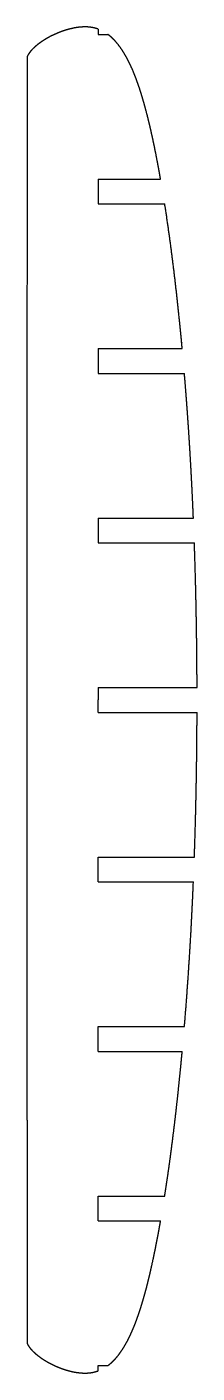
# Model space of a CAD drawing. Header units: metres. Extents: x 71 to 97, y -103 to 103.
import ezdxf

# ---------------------------------------------------------------- set-up
doc = ezdxf.new("R2010")
doc.units = ezdxf.units.M

msp = doc.modelspace()

# ---------------------------------------------------------------- linework, layer by layer
for p, q in [((81.83, 102.1, 1913), (83.36, 102.1, 1913)), ((81.83, 79.9, 1913), (91.42, 79.9, 1913)), ((81.83, 76.1, 1913), (92.05, 76.1, 1913)), ((81.83, 53.9, 1913), (94.74, 53.9, 1913)), ((81.83, 50.1, 1913), (95.07, 50.1, 1913)), ((81.83, 27.9, 1913), (96.45, 27.9, 1913)), ((81.83, 24.1, 1913), (96.6, 24.1, 1913)), ((81.83, 1.9, 1913), (97.01, 1.9, 1913)), ((81.83, -1.9, 1913), (97.01, -1.9, 1913)), ((81.83, -24.1, 1913), (96.6, -24.1, 1913)), ((81.83, -27.9, 1913), (96.45, -27.9, 1913)), ((81.83, -50.1, 1913), (95.07, -50.1, 1913)), ((81.83, -53.9, 1913), (94.74, -53.9, 1913)), ((81.83, -76.1, 1913), (92.05, -76.1, 1913)), ((81.83, -79.9, 1913), (91.42, -79.9, 1913)), ((81.83, -102.1, 1913), (83.36, -102.1, 1913))]:
    msp.add_line(p, q)
for points, knots in [([(81.83, 102.93, 1913), (81.82, 102.93, 1913), (81.82, 102.93, 1913), (81.81, 102.94, 1913), (81.8, 102.94, 1913), (81.79, 102.94, 1913), (81.78, 102.94, 1913), (81.77, 102.95, 1913), (81.48, 103.05, 1913), (81.19, 103.13, 1913), (80.89, 103.19, 1913), (80.59, 103.23, 1913), (80.29, 103.26, 1913), (79.99, 103.27, 1913), (79.69, 103.26, 1913), (79.33, 103.24, 1913), (79.27, 103.24, 1913), (79.21, 103.23, 1913), (79.14, 103.23, 1913), (79.08, 103.22, 1913), (79.02, 103.21, 1913), (78.96, 103.21, 1913), (78.78, 103.19, 1913), (78.67, 103.17, 1913), (78.55, 103.15, 1913), (78.44, 103.14, 1913), (78.33, 103.12, 1913), (78.21, 103.1, 1913), (78.1, 103.07, 1913), (77.62, 102.97, 1913), (77.26, 102.88, 1913), (76.9, 102.78, 1913), (76.55, 102.67, 1913), (76.19, 102.54, 1913), (75.85, 102.41, 1913), (75.5, 102.26, 1913), (74.94, 102, 1913), (74.71, 101.89, 1913), (74.48, 101.78, 1913), (74.26, 101.66, 1913), (74.04, 101.53, 1913), (73.82, 101.41, 1913), (73.61, 101.27, 1913), (73.21, 101.01, 1913), (73.02, 100.88, 1913), (72.83, 100.75, 1913), (72.64, 100.61, 1913), (72.46, 100.47, 1913), (72.29, 100.32, 1913), (72.12, 100.16, 1913), (71.87, 99.92, 1913), (71.78, 99.84, 1913), (71.7, 99.76, 1913), (71.62, 99.67, 1913), (71.54, 99.58, 1913), (71.47, 99.49, 1913), (71.4, 99.4, 1913), (71.27, 99.23, 1913), (71.22, 99.15, 1913), (71.17, 99.07, 1913), (71.12, 98.99, 1913), (71.07, 98.91, 1913), (71.03, 98.82, 1913), (70.99, 98.74, 1913), (70.96, 98.65, 1913)], [0, 0, 0, 0, 0, 0, 0, 0, 0, 0.006154, 0.006154, 0.006154, 0.006154, 0.006154, 0.006154, 0.006154, 0.202596, 0.202596, 0.202596, 0.202596, 0.202596, 0.202596, 0.202596, 0.243176, 0.243176, 0.243176, 0.243176, 0.243176, 0.243176, 0.243176, 0.317571, 0.317571, 0.317571, 0.317571, 0.317571, 0.317571, 0.317571, 0.555194, 0.555194, 0.555194, 0.555194, 0.555194, 0.555194, 0.555194, 0.716435, 0.716435, 0.716435, 0.716435, 0.716435, 0.716435, 0.716435, 0.863438, 0.863438, 0.863438, 0.863438, 0.863438, 0.863438, 0.863438, 0.938531, 0.938531, 0.938531, 0.938531, 0.938531, 0.938531, 0.938531, 1, 1, 1, 1, 1, 1, 1, 1, 1]), ([(91.42, 79.9, 1913), (91.35, 80.31, 1913), (91.28, 80.71, 1913), (91.21, 81.12, 1913), (91.13, 81.53, 1913), (91.06, 81.93, 1913), (90.98, 82.34, 1913), (90.9, 82.75, 1913), (90.66, 84, 1913), (90.49, 84.85, 1913), (90.31, 85.7, 1913), (90.13, 86.55, 1913), (89.94, 87.4, 1913), (89.74, 88.24, 1913), (89.54, 89.08, 1913), (89.2, 90.39, 1913), (89.08, 90.86, 1913), (88.95, 91.33, 1913), (88.82, 91.79, 1913), (88.68, 92.26, 1913), (88.55, 92.72, 1913), (88.4, 93.19, 1913), (88.12, 94.05, 1913), (87.98, 94.45, 1913), (87.84, 94.85, 1913), (87.7, 95.25, 1913), (87.55, 95.65, 1913), (87.39, 96.04, 1913), (87.23, 96.43, 1913), (86.8, 97.4, 1913), (86.54, 97.97, 1913), (86.25, 98.53, 1913), (85.95, 99.08, 1913), (85.62, 99.62, 1913), (85.26, 100.14, 1913), (84.87, 100.64, 1913), (84.32, 101.24, 1913), (84.2, 101.37, 1913), (84.06, 101.51, 1913), (83.93, 101.63, 1913), (83.79, 101.76, 1913), (83.65, 101.87, 1913), (83.51, 101.99, 1913), (83.36, 102.1, 1913)], [0, 0, 0, 0, 0, 0, 0, 0, 0, 0.137537, 0.137537, 0.137537, 0.137537, 0.137537, 0.137537, 0.137537, 0.426117, 0.426117, 0.426117, 0.426117, 0.426117, 0.426117, 0.426117, 0.587209, 0.587209, 0.587209, 0.587209, 0.587209, 0.587209, 0.587209, 0.72842, 0.72842, 0.72842, 0.72842, 0.72842, 0.72842, 0.72842, 0.938378, 0.938378, 0.938378, 0.938378, 0.938378, 0.938378, 0.938378, 1, 1, 1, 1, 1, 1, 1, 1, 1]), ([(70.96, 98.65, 1913), (70.96, 98.65, 1913), (70.96, 98.65, 1913), (70.96, 98.65, 1913), (70.96, 98.65, 1913), (70.96, 98.65, 1913), (70.96, 98.65, 1913), (70.96, 98.65, 1913), (70.96, 98.64, 1913), (70.96, 98.64, 1913), (70.96, 98.63, 1913), (70.96, 98.62, 1913), (70.96, 98.6, 1913), (70.96, 98.58, 1913), (70.96, 98.56, 1913), (70.96, 98.52, 1913), (70.96, 98.5, 1913), (70.96, 98.47, 1913), (70.96, 98.44, 1913), (70.96, 98.42, 1913), (70.96, 98.39, 1913), (70.96, 98.36, 1913), (70.96, 98.29, 1913), (70.96, 98.24, 1913), (70.96, 98.19, 1913), (70.96, 98.14, 1913), (70.96, 98.1, 1913), (70.96, 98.05, 1913), (70.96, 98, 1913), (70.96, 97.86, 1913), (70.96, 97.77, 1913), (70.96, 97.67, 1913), (70.96, 97.58, 1913), (70.96, 97.49, 1913), (70.95, 97.39, 1913), (70.95, 97.3, 1913), (70.95, 97.03, 1913), (70.95, 96.85, 1913), (70.95, 96.68, 1913), (70.95, 96.5, 1913), (70.95, 96.32, 1913), (70.95, 96.14, 1913), (70.95, 95.96, 1913), (70.95, 95.45, 1913), (70.95, 95.1, 1913), (70.95, 94.76, 1913), (70.95, 94.42, 1913), (70.95, 94.08, 1913), (70.95, 93.74, 1913), (70.95, 93.4, 1913), (70.95, 92.83, 1913), (70.95, 92.59, 1913), (70.95, 92.35, 1913), (70.95, 92.1, 1913), (70.95, 91.84, 1913), (70.95, 91.58, 1913), (70.95, 91.3, 1913), (70.95, 90.74, 1913), (70.95, 90.45, 1913), (70.95, 90.15, 1913), (70.95, 89.85, 1913), (70.95, 89.53, 1913), (70.95, 89.21, 1913), (70.95, 88.88, 1913), (70.95, 87.63, 1913), (70.95, 86.71, 1913), (70.95, 85.79, 1913), (70.95, 84.87, 1913), (70.95, 83.96, 1913), (70.95, 83.04, 1913), (70.95, 82.12, 1913), (70.95, 79.71, 1913), (70.95, 78.22, 1913), (70.95, 76.73, 1913), (70.95, 75.24, 1913), (70.95, 73.75, 1913), (70.95, 72.26, 1913), (70.95, 70.77, 1913), (70.95, 66.49, 1913), (70.95, 63.71, 1913), (70.94, 60.92, 1913), (70.94, 58.14, 1913), (70.94, 55.35, 1913), (70.94, 52.56, 1913), (70.94, 49.78, 1913), (70.94, 44.89, 1913), (70.94, 42.78, 1913), (70.94, 40.68, 1913), (70.94, 38.57, 1913), (70.94, 36.47, 1913), (70.94, 34.36, 1913), (70.94, 32.26, 1913), (70.94, 28.64, 1913), (70.94, 27.14, 1913), (70.94, 25.63, 1913), (70.94, 24.12, 1913), (70.94, 22.61, 1913), (70.94, 21.11, 1913), (70.94, 19.6, 1913), (70.94, 17.13, 1913), (70.94, 16.16, 1913), (70.94, 15.2, 1913), (70.94, 14.23, 1913), (70.94, 13.26, 1913), (70.94, 12.3, 1913), (70.94, 11.33, 1913), (70.94, 10.03, 1913), (70.94, 9.69, 1913), (70.94, 9.36, 1913), (70.94, 9.05, 1913), (70.94, 8.73, 1913), (70.94, 8.43, 1913), (70.94, 8.14, 1913), (70.94, 7.56, 1913), (70.94, 7.28, 1913), (70.94, 7.01, 1913), (70.94, 6.75, 1913), (70.94, 6.49, 1913), (70.94, 6.24, 1913), (70.94, 6, 1913), (70.94, 5.41, 1913), (70.94, 5.05, 1913), (70.94, 4.68, 1913), (70.94, 4.32, 1913), (70.94, 3.96, 1913), (70.94, 3.6, 1913), (70.94, 3.24, 1913), (70.94, 2.7, 1913), (70.94, 2.52, 1913), (70.94, 2.34, 1913), (70.94, 2.16, 1913), (70.94, 1.98, 1913), (70.94, 1.81, 1913), (70.94, 1.63, 1913), (70.94, 1.37, 1913), (70.94, 1.28, 1913), (70.94, 1.2, 1913), (70.94, 1.12, 1913), (70.94, 1.03, 1913), (70.94, 0.95, 1913), (70.94, 0.87, 1913), (70.94, 0.73, 1913), (70.94, 0.67, 1913), (70.94, 0.61, 1913), (70.94, 0.56, 1913), (70.94, 0.5, 1913), (70.94, 0.45, 1913), (70.94, 0.39, 1913), (70.94, 0.31, 1913), (70.94, 0.28, 1913), (70.94, 0.25, 1913), (70.94, 0.22, 1913), (70.94, 0.19, 1913), (70.94, 0.17, 1913), (70.94, 0.14, 1913), (70.94, 0.1, 1913), (70.94, 0.09, 1913), (70.94, 0.07, 1913), (70.94, 0.06, 1913), (70.94, 0.05, 1913), (70.94, 0.04, 1913), (70.94, 0.03, 1913), (70.94, 0.01, 1913), (70.94, 0, 1913), (70.94, 0, 1913), (70.94, 0, 1913), (70.94, 0, 1913), (70.94, 0, 1913), (70.94, 0, 1913), (70.94, -0.01, 1913), (70.94, -0.01, 1913), (70.94, -0.01, 1913), (70.94, -0.02, 1913), (70.94, -0.03, 1913), (70.94, -0.03, 1913), (70.94, -0.04, 1913), (70.94, -0.06, 1913), (70.94, -0.08, 1913), (70.94, -0.1, 1913), (70.94, -0.12, 1913), (70.94, -0.14, 1913), (70.94, -0.16, 1913), (70.94, -0.17, 1913), (70.94, -0.21, 1913), (70.94, -0.23, 1913), (70.94, -0.25, 1913), (70.94, -0.28, 1913), (70.94, -0.3, 1913), (70.94, -0.33, 1913), (70.94, -0.35, 1913), (70.94, -0.41, 1913), (70.94, -0.45, 1913), (70.94, -0.48, 1913), (70.94, -0.52, 1913), (70.94, -0.56, 1913), (70.94, -0.6, 1913), (70.94, -0.65, 1913), (70.94, -0.79, 1913), (70.94, -0.88, 1913), (70.94, -0.97, 1913), (70.94, -1.07, 1913), (70.94, -1.16, 1913), (70.94, -1.25, 1913), (70.94, -1.34, 1913), (70.94, -1.62, 1913), (70.94, -1.79, 1913), (70.94, -1.97, 1913), (70.94, -2.15, 1913), (70.94, -2.33, 1913), (70.94, -2.5, 1913), (70.94, -2.68, 1913), (70.94, -3.2, 1913), (70.94, -3.54, 1913), (70.94, -3.88, 1913), (70.94, -4.22, 1913), (70.94, -4.56, 1913), (70.94, -4.91, 1913), (70.94, -5.25, 1913), (70.94, -5.82, 1913), (70.94, -6.05, 1913), (70.94, -6.3, 1913), (70.94, -6.55, 1913), (70.94, -6.8, 1913), (70.94, -7.07, 1913), (70.94, -7.34, 1913), (70.94, -7.91, 1913), (70.94, -8.2, 1913), (70.94, -8.49, 1913), (70.94, -8.8, 1913), (70.94, -9.11, 1913), (70.94, -9.43, 1913), (70.94, -9.76, 1913), (70.94, -11.02, 1913), (70.94, -11.93, 1913), (70.94, -12.85, 1913), (70.94, -13.77, 1913), (70.94, -14.69, 1913), (70.94, -15.6, 1913), (70.94, -16.52, 1913), (70.94, -18.93, 1913), (70.94, -20.42, 1913), (70.94, -21.91, 1913), (70.94, -23.4, 1913), (70.94, -24.89, 1913), (70.94, -26.38, 1913), (70.94, -27.87, 1913), (70.94, -32.15, 1913), (70.94, -34.93, 1913), (70.94, -37.72, 1913), (70.94, -40.51, 1913), (70.94, -43.29, 1913), (70.94, -46.08, 1913), (70.94, -48.87, 1913), (70.94, -53.76, 1913), (70.94, -55.86, 1913), (70.94, -57.97, 1913), (70.94, -60.07, 1913), (70.94, -62.18, 1913), (70.95, -64.28, 1913), (70.95, -66.39, 1913), (70.95, -70, 1913), (70.95, -71.51, 1913), (70.95, -73.01, 1913), (70.95, -74.52, 1913), (70.95, -76.03, 1913), (70.95, -77.54, 1913), (70.95, -79.04, 1913), (70.95, -81.52, 1913), (70.95, -82.48, 1913), (70.95, -83.45, 1913), (70.95, -84.42, 1913), (70.95, -85.38, 1913), (70.95, -86.35, 1913), (70.95, -87.31, 1913), (70.95, -88.62, 1913), (70.95, -88.95, 1913), (70.95, -89.28, 1913), (70.95, -89.6, 1913), (70.95, -89.91, 1913), (70.95, -90.21, 1913), (70.95, -90.51, 1913), (70.95, -91.08, 1913), (70.95, -91.36, 1913), (70.95, -91.63, 1913), (70.95, -91.9, 1913), (70.95, -92.15, 1913), (70.95, -92.4, 1913), (70.95, -92.64, 1913), (70.95, -93.24, 1913), (70.95, -93.6, 1913), (70.95, -93.96, 1913), (70.95, -94.32, 1913), (70.95, -94.68, 1913), (70.95, -95.05, 1913), (70.95, -95.41, 1913), (70.95, -95.95, 1913), (70.95, -96.13, 1913), (70.95, -96.3, 1913), (70.95, -96.48, 1913), (70.95, -96.66, 1913), (70.95, -96.84, 1913), (70.95, -97.02, 1913), (70.95, -97.28, 1913), (70.95, -97.36, 1913), (70.95, -97.45, 1913), (70.96, -97.53, 1913), (70.96, -97.61, 1913), (70.96, -97.7, 1913), (70.96, -97.78, 1913), (70.96, -97.92, 1913), (70.96, -97.98, 1913), (70.96, -98.03, 1913), (70.96, -98.09, 1913), (70.96, -98.14, 1913), (70.96, -98.2, 1913), (70.96, -98.25, 1913), (70.96, -98.34, 1913), (70.96, -98.37, 1913), (70.96, -98.4, 1913), (70.96, -98.42, 1913), (70.96, -98.45, 1913), (70.96, -98.48, 1913), (70.96, -98.51, 1913), (70.96, -98.55, 1913), (70.96, -98.56, 1913), (70.96, -98.57, 1913), (70.96, -98.59, 1913), (70.96, -98.6, 1913), (70.96, -98.61, 1913), (70.96, -98.62, 1913), (70.96, -98.63, 1913), (70.96, -98.63, 1913), (70.96, -98.63, 1913), (70.96, -98.64, 1913), (70.96, -98.64, 1913), (70.96, -98.64, 1913), (70.96, -98.64, 1913), (70.96, -98.64, 1913), (70.96, -98.64, 1913), (70.96, -98.64, 1913), (70.96, -98.65, 1913), (70.96, -98.65, 1913), (70.96, -98.65, 1913), (70.96, -98.65, 1913), (70.96, -98.65, 1913)], [0, 0, 0, 0, 0, 0, 0, 0, 0, 0.000811, 0.000811, 0.000811, 0.000811, 0.000811, 0.000811, 0.000811, 0.002751, 0.002751, 0.002751, 0.002751, 0.002751, 0.002751, 0.002751, 0.004951, 0.004951, 0.004951, 0.004951, 0.004951, 0.004951, 0.004951, 0.008724, 0.008724, 0.008724, 0.008724, 0.008724, 0.008724, 0.008724, 0.01579, 0.01579, 0.01579, 0.01579, 0.01579, 0.01579, 0.01579, 0.029231, 0.029231, 0.029231, 0.029231, 0.029231, 0.029231, 0.029231, 0.054955, 0.054955, 0.054955, 0.054955, 0.054955, 0.054955, 0.054955, 0.072197, 0.072197, 0.072197, 0.072197, 0.072197, 0.072197, 0.072197, 0.089434, 0.089434, 0.089434, 0.089434, 0.089434, 0.089434, 0.089434, 0.136417, 0.136417, 0.136417, 0.136417, 0.136417, 0.136417, 0.136417, 0.212716, 0.212716, 0.212716, 0.212716, 0.212716, 0.212716, 0.212716, 0.355345, 0.355345, 0.355345, 0.355345, 0.355345, 0.355345, 0.355345, 0.463094, 0.463094, 0.463094, 0.463094, 0.463094, 0.463094, 0.463094, 0.540262, 0.540262, 0.540262, 0.540262, 0.540262, 0.540262, 0.540262, 0.589705, 0.589705, 0.589705, 0.589705, 0.589705, 0.589705, 0.589705, 0.607207, 0.607207, 0.607207, 0.607207, 0.607207, 0.607207, 0.607207, 0.624712, 0.624712, 0.624712, 0.624712, 0.624712, 0.624712, 0.624712, 0.651817, 0.651817, 0.651817, 0.651817, 0.651817, 0.651817, 0.651817, 0.665236, 0.665236, 0.665236, 0.665236, 0.665236, 0.665236, 0.665236, 0.67154, 0.67154, 0.67154, 0.67154, 0.67154, 0.67154, 0.67154, 0.675848, 0.675848, 0.675848, 0.675848, 0.675848, 0.675848, 0.675848, 0.678151, 0.678151, 0.678151, 0.678151, 0.678151, 0.678151, 0.678151, 0.679475, 0.679475, 0.679475, 0.679475, 0.679475, 0.679475, 0.679475, 0.68154, 0.68154, 0.68154, 0.68154, 0.68154, 0.68154, 0.68154, 0.682619, 0.682619, 0.682619, 0.682619, 0.682619, 0.682619, 0.682619, 0.6843, 0.6843, 0.6843, 0.6843, 0.6843, 0.6843, 0.6843, 0.68583, 0.68583, 0.68583, 0.68583, 0.68583, 0.68583, 0.68583, 0.68753, 0.68753, 0.68753, 0.68753, 0.68753, 0.68753, 0.68753, 0.690812, 0.690812, 0.690812, 0.690812, 0.690812, 0.690812, 0.690812, 0.697056, 0.697056, 0.697056, 0.697056, 0.697056, 0.697056, 0.697056, 0.709005, 0.709005, 0.709005, 0.709005, 0.709005, 0.709005, 0.709005, 0.717015, 0.717015, 0.717015, 0.717015, 0.717015, 0.717015, 0.717015, 0.725022, 0.725022, 0.725022, 0.725022, 0.725022, 0.725022, 0.725022, 0.746847, 0.746847, 0.746847, 0.746847, 0.746847, 0.746847, 0.746847, 0.78229, 0.78229, 0.78229, 0.78229, 0.78229, 0.78229, 0.78229, 0.848549, 0.848549, 0.848549, 0.848549, 0.848549, 0.848549, 0.848549, 0.898607, 0.898607, 0.898607, 0.898607, 0.898607, 0.898607, 0.898607, 0.934459, 0.934459, 0.934459, 0.934459, 0.934459, 0.934459, 0.934459, 0.957431, 0.957431, 0.957431, 0.957431, 0.957431, 0.957431, 0.957431, 0.965562, 0.965562, 0.965562, 0.965562, 0.965562, 0.965562, 0.965562, 0.973696, 0.973696, 0.973696, 0.973696, 0.973696, 0.973696, 0.973696, 0.986289, 0.986289, 0.986289, 0.986289, 0.986289, 0.986289, 0.986289, 0.992523, 0.992523, 0.992523, 0.992523, 0.992523, 0.992523, 0.992523, 0.995452, 0.995452, 0.995452, 0.995452, 0.995452, 0.995452, 0.995452, 0.997454, 0.997454, 0.997454, 0.997454, 0.997454, 0.997454, 0.997454, 0.998524, 0.998524, 0.998524, 0.998524, 0.998524, 0.998524, 0.998524, 0.999139, 0.999139, 0.999139, 0.999139, 0.999139, 0.999139, 0.999139, 0.999444, 0.999444, 0.999444, 0.999444, 0.999444, 0.999444, 0.999444, 1, 1, 1, 1, 1, 1, 1, 1, 1]), ([(94.74, 53.9, 1913), (94.73, 54.04, 1913), (94.71, 54.17, 1913), (94.7, 54.31, 1913), (94.69, 54.44, 1913), (94.68, 54.58, 1913), (94.66, 54.71, 1913), (94.65, 54.85, 1913), (94.39, 57.57, 1913), (94.13, 60.14, 1913), (93.85, 62.72, 1913), (93.56, 65.29, 1913), (93.24, 67.87, 1913), (92.9, 70.44, 1913), (92.53, 73, 1913), (92.13, 75.63, 1913), (92.12, 75.7, 1913), (92.11, 75.76, 1913), (92.09, 75.83, 1913), (92.08, 75.9, 1913), (92.07, 75.97, 1913), (92.06, 76.03, 1913), (92.05, 76.1, 1913)], [0, 0, 0, 0, 0, 0, 0, 0, 0, 0.048774, 0.048774, 0.048774, 0.048774, 0.048774, 0.048774, 0.048774, 0.975615, 0.975615, 0.975615, 0.975615, 0.975615, 0.975615, 0.975615, 1, 1, 1, 1, 1, 1, 1, 1, 1]), ([(96.45, 27.9, 1913), (96.39, 29.31, 1913), (96.33, 30.73, 1913), (96.26, 32.14, 1913), (96.19, 33.55, 1913), (96.12, 34.96, 1913), (96.04, 36.38, 1913), (95.95, 37.79, 1913), (95.79, 40.38, 1913), (95.72, 41.55, 1913), (95.64, 42.73, 1913), (95.56, 43.9, 1913), (95.47, 45.08, 1913), (95.38, 46.25, 1913), (95.29, 47.42, 1913), (95.18, 48.79, 1913), (95.17, 48.97, 1913), (95.15, 49.16, 1913), (95.14, 49.35, 1913), (95.12, 49.54, 1913), (95.1, 49.72, 1913), (95.09, 49.91, 1913), (95.07, 50.1, 1913)], [0, 0, 0, 0, 0, 0, 0, 0, 0, 0.508695, 0.508695, 0.508695, 0.508695, 0.508695, 0.508695, 0.508695, 0.932253, 0.932253, 0.932253, 0.932253, 0.932253, 0.932253, 0.932253, 1, 1, 1, 1, 1, 1, 1, 1, 1]), ([(95.07, -50.1, 1913), (95.08, -50.04, 1913), (95.08, -49.99, 1913), (95.09, -49.93, 1913), (95.09, -49.88, 1913), (95.1, -49.82, 1913), (95.1, -49.77, 1913), (95.11, -49.71, 1913), (95.34, -46.94, 1913), (95.54, -44.22, 1913), (95.73, -41.5, 1913), (95.91, -38.79, 1913), (96.07, -36.07, 1913), (96.21, -33.34, 1913), (96.34, -30.62, 1913), (96.45, -27.9, 1913)], [0, 0, 0, 0, 0, 0, 0, 0, 0, 0.020051, 0.020051, 0.020051, 0.020051, 0.020051, 0.020051, 0.020051, 1, 1, 1, 1, 1, 1, 1, 1, 1]), ([(92.05, -76.1, 1913), (92.22, -75.02, 1913), (92.38, -73.94, 1913), (92.54, -72.87, 1913), (92.7, -71.79, 1913), (92.85, -70.71, 1913), (92.99, -69.62, 1913), (93.13, -68.54, 1913), (93.43, -66.19, 1913), (93.58, -64.93, 1913), (93.73, -63.66, 1913), (93.88, -62.39, 1913), (94.02, -61.12, 1913), (94.15, -59.85, 1913), (94.28, -58.58, 1913), (94.45, -56.89, 1913), (94.5, -56.46, 1913), (94.54, -56.03, 1913), (94.58, -55.61, 1913), (94.62, -55.18, 1913), (94.66, -54.75, 1913), (94.7, -54.33, 1913), (94.74, -53.9, 1913)], [0, 0, 0, 0, 0, 0, 0, 0, 0, 0.390083, 0.390083, 0.390083, 0.390083, 0.390083, 0.390083, 0.390083, 0.846628, 0.846628, 0.846628, 0.846628, 0.846628, 0.846628, 0.846628, 1, 1, 1, 1, 1, 1, 1, 1, 1]), ([(83.36, -102.1, 1913), (83.41, -102.06, 1913), (83.46, -102.02, 1913), (83.51, -101.98, 1913), (83.57, -101.94, 1913), (83.62, -101.9, 1913), (83.67, -101.86, 1913), (83.71, -101.82, 1913), (83.92, -101.64, 1913), (84.08, -101.49, 1913), (84.23, -101.34, 1913), (84.38, -101.19, 1913), (84.52, -101.04, 1913), (84.66, -100.88, 1913), (84.79, -100.71, 1913), (85.16, -100.24, 1913), (85.39, -99.92, 1913), (85.61, -99.59, 1913), (85.82, -99.26, 1913), (86.02, -98.92, 1913), (86.21, -98.58, 1913), (86.39, -98.23, 1913), (86.74, -97.53, 1913), (86.9, -97.18, 1913), (87.06, -96.82, 1913), (87.22, -96.47, 1913), (87.36, -96.11, 1913), (87.51, -95.74, 1913), (87.64, -95.38, 1913), (87.85, -94.81, 1913), (87.92, -94.61, 1913), (87.99, -94.41, 1913), (88.06, -94.21, 1913), (88.13, -94, 1913), (88.2, -93.8, 1913), (88.27, -93.6, 1913), (88.41, -93.15, 1913), (88.48, -92.91, 1913), (88.56, -92.66, 1913), (88.64, -92.41, 1913), (88.71, -92.15, 1913), (88.79, -91.89, 1913), (88.86, -91.63, 1913), (89.12, -90.7, 1913), (89.3, -90.05, 1913), (89.46, -89.39, 1913), (89.63, -88.73, 1913), (89.78, -88.07, 1913), (89.94, -87.41, 1913), (90.08, -86.74, 1913), (90.39, -85.31, 1913), (90.55, -84.54, 1913), (90.71, -83.77, 1913), (90.86, -83, 1913), (91.01, -82.22, 1913), (91.15, -81.45, 1913), (91.29, -80.68, 1913), (91.42, -79.9, 1913)], [0, 0, 0, 0, 0, 0, 0, 0, 0, 0.022739, 0.022739, 0.022739, 0.022739, 0.022739, 0.022739, 0.022739, 0.096994, 0.096994, 0.096994, 0.096994, 0.096994, 0.096994, 0.096994, 0.234525, 0.234525, 0.234525, 0.234525, 0.234525, 0.234525, 0.234525, 0.371014, 0.371014, 0.371014, 0.371014, 0.371014, 0.371014, 0.371014, 0.445998, 0.445998, 0.445998, 0.445998, 0.445998, 0.445998, 0.445998, 0.53451, 0.53451, 0.53451, 0.53451, 0.53451, 0.53451, 0.53451, 0.750152, 0.750152, 0.750152, 0.750152, 0.750152, 0.750152, 0.750152, 1, 1, 1, 1, 1, 1, 1, 1, 1]), ([(70.96, -98.65, 1913), (71, -98.77, 1913), (71.06, -98.9, 1913), (71.13, -99.02, 1913), (71.2, -99.14, 1913), (71.28, -99.25, 1913), (71.36, -99.36, 1913), (71.45, -99.47, 1913), (71.67, -99.72, 1913), (71.8, -99.86, 1913), (71.94, -100, 1913), (72.08, -100.14, 1913), (72.23, -100.26, 1913), (72.38, -100.39, 1913), (72.53, -100.51, 1913), (72.96, -100.84, 1913), (73.25, -101.05, 1913), (73.55, -101.24, 1913), (73.85, -101.43, 1913), (74.16, -101.6, 1913), (74.47, -101.77, 1913), (74.78, -101.93, 1913), (75.36, -102.19, 1913), (75.61, -102.31, 1913), (75.86, -102.41, 1913), (76.12, -102.51, 1913), (76.38, -102.6, 1913), (76.64, -102.69, 1913), (76.91, -102.77, 1913), (77.31, -102.89, 1913), (77.44, -102.92, 1913), (77.57, -102.96, 1913), (77.71, -102.99, 1913), (77.84, -103.02, 1913), (77.98, -103.05, 1913), (78.11, -103.08, 1913), (78.32, -103.12, 1913), (78.39, -103.13, 1913), (78.47, -103.14, 1913), (78.54, -103.15, 1913), (78.61, -103.16, 1913), (78.68, -103.17, 1913), (78.76, -103.18, 1913), (78.9, -103.2, 1913), (78.97, -103.21, 1913), (79.05, -103.22, 1913), (79.12, -103.22, 1913), (79.19, -103.23, 1913), (79.26, -103.24, 1913), (79.34, -103.24, 1913), (79.71, -103.26, 1913), (80.01, -103.27, 1913), (80.31, -103.26, 1913), (80.61, -103.23, 1913), (80.91, -103.19, 1913), (81.2, -103.12, 1913), (81.49, -103.04, 1913), (81.78, -102.94, 1913), (81.79, -102.94, 1913), (81.8, -102.94, 1913), (81.8, -102.94, 1913), (81.81, -102.93, 1913), (81.82, -102.93, 1913), (81.83, -102.93, 1913), (81.83, -102.93, 1913)], [0, 0, 0, 0, 0, 0, 0, 0, 0, 0.00511672, 0.00511672, 0.00511672, 0.00511672, 0.00511672, 0.00511672, 0.00511672, 0.01227485, 0.01227485, 0.01227485, 0.01227485, 0.01227485, 0.01227485, 0.01227485, 0.02526191, 0.02526191, 0.02526191, 0.02526191, 0.02526191, 0.02526191, 0.02526191, 0.0353992, 0.0353992, 0.0353992, 0.0353992, 0.0353992, 0.0353992, 0.0353992, 0.04046734, 0.04046734, 0.04046734, 0.04046734, 0.04046734, 0.04046734, 0.04046734, 0.04316312, 0.04316312, 0.04316312, 0.04316312, 0.04316312, 0.04316312, 0.04316312, 0.04584413, 0.04584413, 0.04584413, 0.04584413, 0.04584413, 0.04584413, 0.04584413, 0.0569727, 0.0569727, 0.0569727, 0.0569727, 0.0569727, 0.0569727, 0.0569727, 0.05724818, 0.05724818, 0.05724818, 0.05724818, 0.05724818, 0.05724818, 0.05724818, 0.05724818, 0.05724818])]:
    msp.add_open_spline(points, degree=8, knots=knots)
for points, degree in [([(81.83, 102.93, 1913), (81.83, 102.1, 1913)], 1), ([(81.83, 79.9, 1913), (81.83, 76.1, 1913)], 1), ([(81.83, 53.9, 1913), (81.83, 50.1, 1913)], 1), ([(81.83, 27.9, 1913), (81.83, 24.1, 1913)], 1), ([(97.01, 1.9, 1913), (97, 4.68, 1913), (96.98, 7.45, 1913), (96.95, 10.23, 1913), (96.91, 13, 1913), (96.85, 15.78, 1913), (96.78, 18.55, 1913), (96.7, 21.33, 1913), (96.6, 24.1, 1913)], 8), ([(81.83, 1.9, 1913), (81.83, 0, 1913)], 1), ([(81.83, -1.9, 1913), (81.83, 0, 1913)], 1), ([(96.6, -24.1, 1913), (96.7, -21.33, 1913), (96.78, -18.55, 1913), (96.85, -15.78, 1913), (96.91, -13, 1913), (96.95, -10.23, 1913), (96.98, -7.45, 1913), (97, -4.68, 1913), (97.01, -1.9, 1913)], 8), ([(81.83, -27.9, 1913), (81.83, -24.1, 1913)], 1), ([(81.83, -53.9, 1913), (81.83, -50.1, 1913)], 1), ([(81.83, -79.9, 1913), (81.83, -76.1, 1913)], 1), ([(81.83, -102.93, 1913), (81.83, -102.1, 1913)], 1)]:
    msp.add_open_spline(points, degree=degree)

doc.saveas('drawing.dxf')
